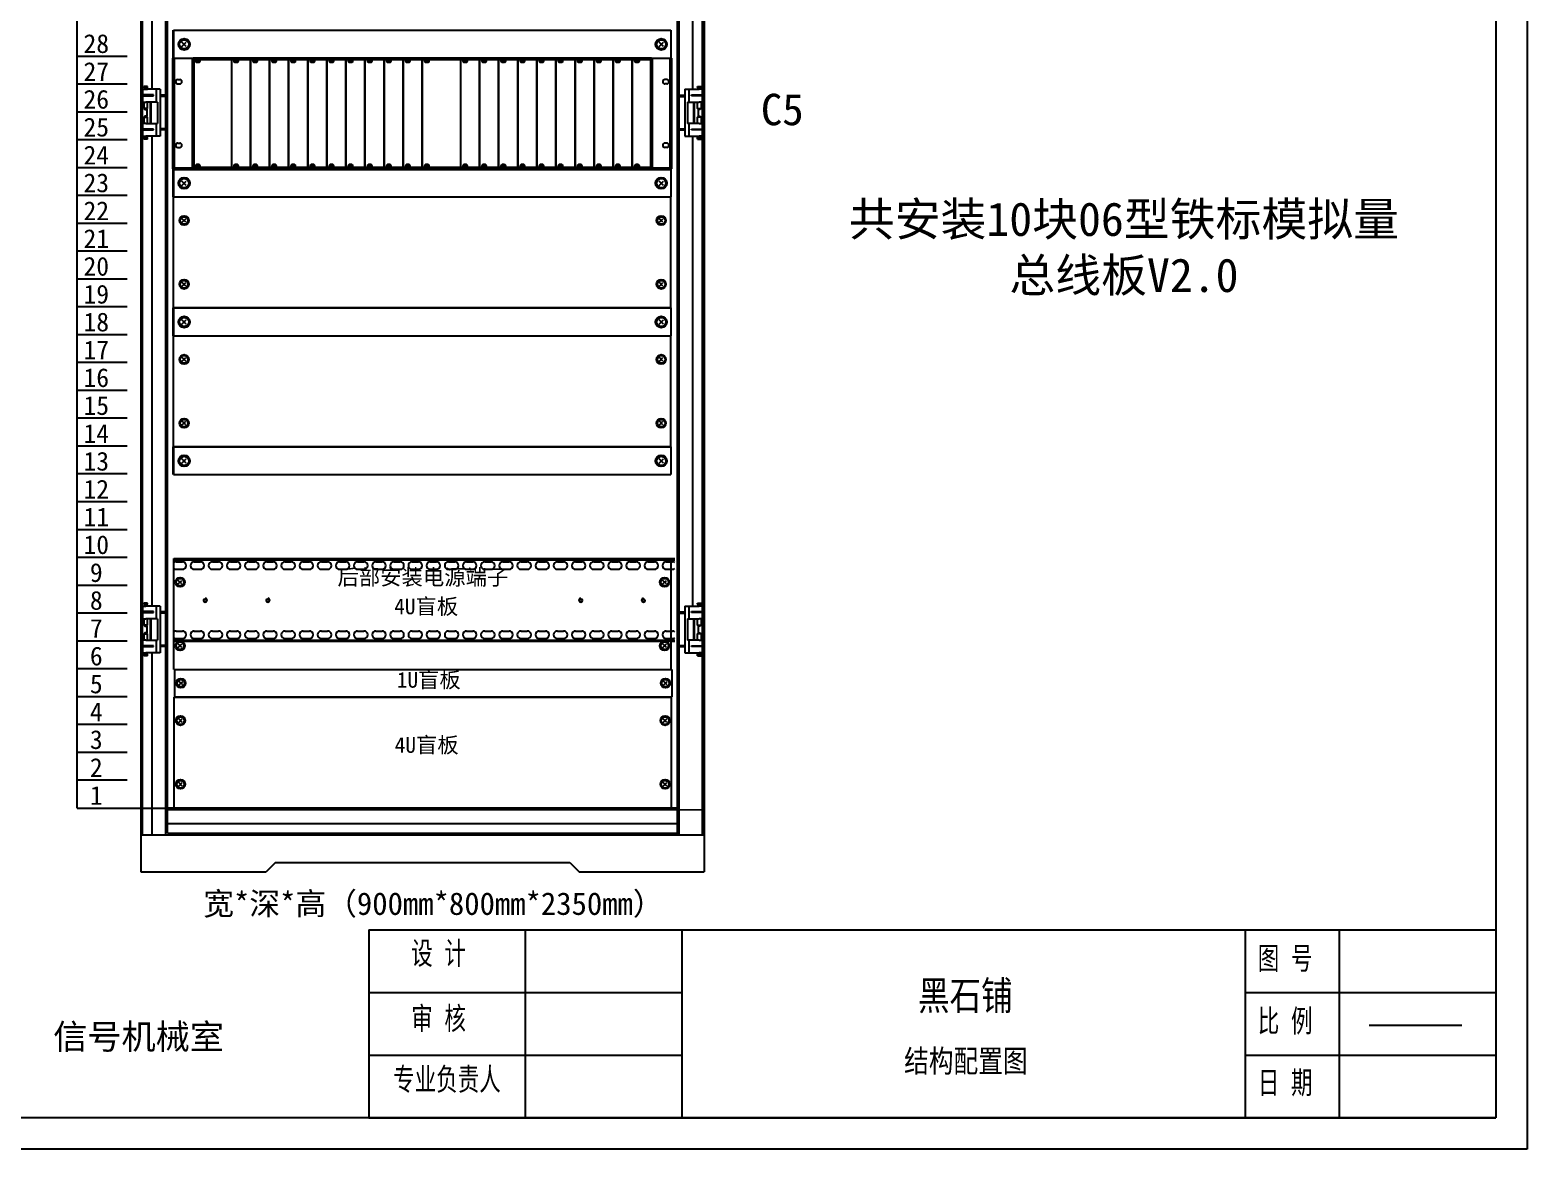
# Model space of a CAD drawing. Extents: x -75138 to 15640, y -12340 to 70479.
# Drawn here: x 4848 to 7240, y -12340 to -10554 of the extents above; entities that cross this region are included whole.
import ezdxf
from ezdxf.enums import TextEntityAlignment as Align

# ---------------------------------------------------------------- set-up
doc = ezdxf.new("R2010")
doc.units = 0
doc.linetypes.add('PHANTOM2', pattern=[1.25, 0.625, -0.125, 0.125, -0.125, 0.125, -0.125])
doc.layers.get('0').update_dxf_attribs({"linetype": 'CONTINUOUS'})
doc.layers.get('Defpoints').update_dxf_attribs({"linetype": 'CONTINUOUS'})
doc.layers.add('6文字层', color=3, linetype='CONTINUOUS', lineweight=35)
doc.layers.add('轮廓', color=7, linetype='CONTINUOUS', lineweight=50)
for name, color, linetype in [('假设轮廓', 4, 'PHANTOM2'), ('图层1', 3, 'CONTINUOUS'), ('图框_外框线', 7, 'CONTINUOUS'), ('尺寸线', 3, 'CONTINUOUS'), ('轮廓线', 7, 'CONTINUOUS')]:
    doc.layers.add(name, color=color, linetype=linetype)
doc.layers.add('参考线层', color=4, linetype='CONTINUOUS', plot=False)
doc.styles.add('Ht', font='SIMHEI.TTF')
doc.styles.get("Standard").update_dxf_attribs({"font": 'SIMFANG.TTF'})
doc.styles.add('仿宋', font='SIMFANG.TTF')
doc.styles.add('仿宋3.5', font='SIMFANG.TTF', dxfattribs={"width": 0.7, "height": 3.5})
doc.styles.add('黑', font='SIMHEI.TTF')

# ---------------------------------------------------------------- blocks, each defined once
blk = doc.blocks.new('机架')
at = {"color": 7, "linetype": 'Continuous', "ltscale": 25.4}
for p, q in [((10682.3, 8398.9), (10682.3, 8396.2)), ((10688.5, 8396.2), (10682.3, 8396.2)), ((10688.5, 8396.2), (10688.5, 8398.9))]:
    blk.add_line(p, q, dxfattribs=at)
blk.add_line((11559.5, 7575.7), (11559.5, 8400.7))
at = {"layer": '尺寸线'}
blk.add_line((10720.1, 6428), (10720.1, 6428), dxfattribs=at)
at = {"layer": '轮廓线'}
for p, q in [((10677.6, 8676.2), (10677.6, 6326.2)), ((10677.6, 8676.2), (11577.6, 8676.2)), ((10680.1, 6385.6), (10680.1, 8676.2)), ((11575, 6385.6), (11575, 8676.2)), ((11577.6, 8676.2), (11577.6, 6326.2)), ((10680.1, 8648.7), (11577.6, 8648.7)), ((10695.6, 8475.7), (10695.6, 8648.7)), ((10717.6, 6385.6), (10717.6, 8648.7)), ((10720, 8646.2), (11535.1, 8646.2)), ((10720.1, 6388.1), (10720.1, 8646.2)), ((11535.1, 6385.6), (11535.1, 8648.7)), ((11537.5, 6385.6), (11537.5, 8648.7)), ((11559.5, 8475.7), (11559.5, 8648.7)), ((10680.1, 8475.7), (10685.4, 8475.7)), ((10680.1, 8475.7), (10680.1, 8455.2)), ((10681.4, 8465.4), (10681.4, 8466.8)), ((10685.4, 8466.8), (10681.4, 8466.8)), ((10688.5, 8480.2), (10682.3, 8480.2)), ((10682.3, 8480.2), (10682.3, 8478.4)), ((10688.5, 8478.4), (10682.3, 8478.4)), ((10682.3, 8476.2), (10688.5, 8476.2)), ((10682.3, 8476.2), (10682.3, 8475.7)), ((10683.5, 8478.4), (10683.5, 8476.2)), ((10702, 8475.7), (10685.4, 8475.7)), ((10697.7, 8466.8), (10685.4, 8466.8)), ((10687.4, 8478.4), (10687.4, 8476.2)), ((10687.4, 8476.2), (10687.4, 8478.4)), ((10688.5, 8478.4), (10688.5, 8480.2)), ((10688.5, 8475.7), (10688.5, 8476.2)), ((10697.7, 8465.4), (10697.7, 8466.8)), ((10708.4, 8475.7), (10702, 8475.7)), ((10702, 8475.7), (10702, 8455.2)), ((10708.4, 8475.7), (10708.4, 8466.3)), ((10708.4, 8466.3), (10708.4, 8464.5)), ((10717.6, 8466.3), (10708.4, 8466.3)), ((11537.5, 8466.3), (11546.7, 8466.3)), ((11546.7, 8475.7), (11546.7, 8466.3)), ((11546.7, 8475.7), (11553.1, 8475.7)), ((11546.7, 8466.3), (11546.7, 8464.5)), ((11553.1, 8475.7), (11553.1, 8455.2)), ((11553.1, 8475.7), (11569.7, 8475.7)), ((11557.4, 8466.8), (11569.7, 8466.8)), ((11557.4, 8465.4), (11557.4, 8466.8)), ((11566.6, 8478.4), (11566.6, 8480.2)), ((11566.6, 8480.2), (11572.8, 8480.2)), ((11566.6, 8478.4), (11572.8, 8478.4)), ((11566.6, 8475.7), (11566.6, 8476.2)), ((11572.8, 8476.2), (11566.6, 8476.2)), ((11567.7, 8476.2), (11567.7, 8478.4)), ((11567.7, 8478.4), (11567.7, 8476.2)), ((11575, 8475.7), (11569.7, 8475.7)), ((11569.7, 8466.8), (11573.7, 8466.8)), ((11571.6, 8478.4), (11571.6, 8476.2)), ((11572.8, 8480.2), (11572.8, 8478.4)), ((11572.8, 8476.2), (11572.8, 8475.7)), ((11573.7, 8465.4), (11573.7, 8466.8)), ((11575, 8475.7), (11575, 8455.2)), ((10680.1, 8455.2), (10685.4, 8455.2)), ((10681.4, 8465.4), (10685.4, 8465.4)), ((10682.3, 8455.2), (10682.3, 8445.3)), ((10688.5, 8445.3), (10682.3, 8445.3)), ((10682.3, 8445.3), (10684.1, 8443.6)), ((10684.1, 8443.6), (10686.8, 8443.6)), ((10685.4, 8465.4), (10697.7, 8465.4)), ((10702, 8455.2), (10685.4, 8455.2)), ((10686.8, 8443.6), (10688.5, 8445.3)), ((10687.4, 8444.2), (10687.4, 8432.2)), ((10688.5, 8445.3), (10688.5, 8455.2)), ((10693.2, 8421.2), (10693.2, 8455.2)), ((10694.1, 8443.6), (10694.1, 8455.2)), ((10694.1, 8443.6), (10694.3, 8443.6)), ((10694.3, 8432.8), (10694.3, 8443.6)), ((10704, 8455.2), (10702, 8455.2)), ((10704, 8455.2), (10704, 8421.2)), ((10708.4, 8464.5), (10708.4, 8412.8)), ((10717.6, 8464.5), (10708.4, 8464.5)), ((11537.5, 8464.5), (11546.7, 8464.5)), ((11546.7, 8464.5), (11546.7, 8412.8)), ((11551.1, 8455.2), (11551.1, 8421.2)), ((11551.1, 8455.2), (11553.1, 8455.2)), ((11553.1, 8455.2), (11569.7, 8455.2)), ((11569.7, 8465.4), (11557.4, 8465.4)), ((11561, 8443.6), (11560.8, 8443.6)), ((11560.8, 8432.8), (11560.8, 8443.6)), ((11561, 8443.6), (11561, 8455.2)), ((11561.9, 8421.2), (11561.9, 8455.2)), ((11566.6, 8445.3), (11566.6, 8455.2)), ((11568.4, 8443.6), (11566.6, 8445.3)), ((11566.6, 8445.3), (11572.8, 8445.3)), ((11567.7, 8444.2), (11567.7, 8432.2)), ((11571, 8443.6), (11568.4, 8443.6)), ((11573.7, 8465.4), (11569.7, 8465.4)), ((11575, 8455.2), (11569.7, 8455.2)), ((11572.8, 8445.3), (11571, 8443.6)), ((11572.8, 8455.2), (11572.8, 8445.3)), ((10685.4, 8421.2), (10680.1, 8421.2)), ((10680.1, 8421.2), (10680.1, 8400.7)), ((10684.1, 8432.8), (10682.3, 8431.1)), ((10682.3, 8431.1), (10688.5, 8431.1)), ((10682.3, 8431.1), (10682.3, 8421.2)), ((10686.8, 8432.8), (10684.1, 8432.8)), ((10685.4, 8421.2), (10702, 8421.2)), ((10688.5, 8431.1), (10686.8, 8432.8)), ((10688.5, 8421.2), (10688.5, 8431.1)), ((10694.1, 8421.2), (10694.1, 8432.8)), ((10694.3, 8432.8), (10694.1, 8432.8)), ((10702, 8421.2), (10702, 8400.7)), ((10702, 8421.2), (10704, 8421.2)), ((11553.1, 8421.2), (11551.1, 8421.2)), ((11569.7, 8421.2), (11553.1, 8421.2)), ((11553.1, 8421.2), (11553.1, 8400.7)), ((11560.8, 8432.8), (11561, 8432.8)), ((11561, 8421.2), (11561, 8432.8)), ((11566.6, 8431.1), (11568.4, 8432.8)), ((11566.6, 8421.2), (11566.6, 8431.1)), ((11572.8, 8431.1), (11566.6, 8431.1)), ((11568.4, 8432.8), (11571, 8432.8)), ((11569.7, 8421.2), (11575, 8421.2)), ((11571, 8432.8), (11572.8, 8431.1)), ((11572.8, 8431.1), (11572.8, 8421.2)), ((11575, 8421.2), (11575, 8400.7)), ((10680.1, 8400.7), (10685.4, 8400.7)), ((10681.4, 8411), (10681.4, 8412.3)), ((10685.4, 8412.3), (10681.4, 8412.3)), ((10681.4, 8411), (10685.4, 8411)), ((10682.3, 8398.9), (10688.5, 8398.9)), ((10683.5, 8400.7), (10683.5, 8398.9)), ((10697.7, 8412.3), (10685.4, 8412.3)), ((10685.4, 8411), (10697.7, 8411)), ((10702, 8400.7), (10685.4, 8400.7)), ((10687.4, 8400.7), (10687.4, 8398.9)), ((10687.4, 8398.9), (10687.4, 8400.7)), ((10697.7, 8411), (10697.7, 8412.3)), ((10708.4, 8400.7), (10702, 8400.7)), ((10708.4, 8412.8), (10708.4, 8411)), ((10717.6, 8412.8), (10708.4, 8412.8)), ((10708.4, 8411), (10708.4, 8400.7)), ((10717.6, 8411), (10708.4, 8411)), ((11537.5, 8412.8), (11546.7, 8412.8)), ((11537.5, 8411), (11546.7, 8411)), ((11546.7, 8412.8), (11546.7, 8411)), ((11546.7, 8411), (11546.7, 8400.7)), ((11546.7, 8400.7), (11553.1, 8400.7)), ((11553.1, 8400.7), (11569.7, 8400.7)), ((11557.4, 8412.3), (11569.7, 8412.3)), ((11557.4, 8411), (11557.4, 8412.3)), ((11569.7, 8411), (11557.4, 8411)), ((11566.6, 8396.2), (11566.6, 8398.9)), ((11572.8, 8398.9), (11566.6, 8398.9)), ((11566.6, 8396.2), (11572.8, 8396.2)), ((11567.7, 8398.9), (11567.7, 8400.7)), ((11567.7, 8400.7), (11567.7, 8398.9)), ((11569.7, 8412.3), (11573.7, 8412.3)), ((11573.7, 8411), (11569.7, 8411)), ((11575, 8400.7), (11569.7, 8400.7)), ((11571.6, 8400.7), (11571.6, 8398.9)), ((11572.8, 8398.9), (11572.8, 8396.2)), ((11573.7, 8411), (11573.7, 8412.3)), ((10680.1, 7575.7), (10680.1, 7555.1)), ((10680.1, 7575.7), (10685.4, 7575.7)), ((10685.4, 7566.7), (10681.4, 7566.7)), ((10681.4, 7565.4), (10681.4, 7566.7)), ((10681.4, 7565.4), (10685.4, 7565.4)), ((10682.3, 7580.1), (10682.3, 7578.3)), ((10688.5, 7580.1), (10682.3, 7580.1)), ((10688.5, 7578.3), (10682.3, 7578.3)), ((10682.3, 7576.1), (10682.3, 7575.7)), ((10682.3, 7576.1), (10688.5, 7576.1)), ((10683.5, 7578.3), (10683.5, 7576.1)), ((10702, 7575.7), (10685.4, 7575.7)), ((10697.7, 7566.7), (10685.4, 7566.7)), ((10685.4, 7565.4), (10697.7, 7565.4)), ((10687.4, 7576.1), (10687.4, 7578.3)), ((10687.4, 7578.3), (10687.4, 7576.1)), ((10688.5, 7578.3), (10688.5, 7580.1)), ((10688.5, 7575.7), (10688.5, 7576.1)), ((10697.7, 7565.4), (10697.7, 7566.7)), ((10702, 7575.7), (10702, 7555.1)), ((10708.4, 7575.7), (10702, 7575.7)), ((10708.4, 7575.7), (10708.4, 7566.3)), ((10717.6, 7566.3), (10708.4, 7566.3)), ((10708.4, 7566.3), (10708.4, 7564.5)), ((10717.6, 7564.5), (10708.4, 7564.5)), ((10708.4, 7564.5), (10708.4, 7512.7)), ((11537.5, 7566.3), (11546.7, 7566.3)), ((11537.5, 7564.5), (11546.7, 7564.5)), ((11546.7, 7575.7), (11553.1, 7575.7)), ((11546.7, 7575.7), (11546.7, 7566.3)), ((11546.7, 7566.3), (11546.7, 7564.5)), ((11546.7, 7564.5), (11546.7, 7512.8)), ((11553.1, 7575.7), (11569.7, 7575.7)), ((11553.1, 7575.7), (11553.1, 7555.2)), ((11557.4, 7565.4), (11557.4, 7566.8)), ((11557.4, 7566.8), (11569.7, 7566.8)), ((11569.7, 7565.4), (11557.4, 7565.4)), ((11566.6, 7580.2), (11572.8, 7580.2)), ((11566.6, 7578.4), (11566.6, 7580.2)), ((11566.6, 7578.4), (11572.8, 7578.4)), ((11572.8, 7576.2), (11566.6, 7576.2)), ((11566.6, 7575.7), (11566.6, 7576.2)), ((11567.7, 7578.4), (11567.7, 7576.2)), ((11567.7, 7576.2), (11567.7, 7578.4)), ((11575, 7575.7), (11569.7, 7575.7)), ((11569.7, 7566.8), (11573.7, 7566.8)), ((11573.7, 7565.4), (11569.7, 7565.4)), ((11571.6, 7578.4), (11571.6, 7576.2)), ((11572.8, 7580.2), (11572.8, 7578.4)), ((11572.8, 7576.2), (11572.8, 7575.7)), ((11573.7, 7565.4), (11573.7, 7566.8)), ((11575, 7575.7), (11575, 7555.2)), ((10680.1, 7555.1), (10685.4, 7555.1)), ((10682.3, 7555.1), (10682.3, 7545.3)), ((10682.3, 7545.3), (10684.1, 7543.5)), ((10688.5, 7545.3), (10682.3, 7545.3)), ((10684.1, 7543.5), (10686.8, 7543.5)), ((10702, 7555.1), (10685.4, 7555.1)), ((10686.8, 7543.5), (10688.5, 7545.3)), ((10687.4, 7544.2), (10687.4, 7532.1)), ((10688.5, 7545.3), (10688.5, 7555.1)), ((10693.2, 7521.2), (10693.2, 7555.1)), ((10694.1, 7543.5), (10694.1, 7555.1)), ((10694.1, 7543.5), (10694.3, 7543.5)), ((10694.3, 7532.8), (10694.3, 7543.5)), ((10704, 7555.1), (10702, 7555.1)), ((10704, 7555.1), (10704, 7521.2)), ((11551.1, 7555.2), (11553.1, 7555.2)), ((11551.1, 7555.2), (11551.1, 7521.2)), ((11553.1, 7555.2), (11569.7, 7555.2)), ((11560.8, 7532.8), (11560.8, 7543.6)), ((11561, 7543.6), (11560.8, 7543.6)), ((11561, 7543.6), (11561, 7555.2)), ((11561.9, 7521.2), (11561.9, 7555.2)), ((11566.6, 7545.3), (11566.6, 7555.2)), ((11566.6, 7545.3), (11572.8, 7545.3)), ((11568.4, 7543.6), (11566.6, 7545.3)), ((11567.7, 7544.2), (11567.7, 7532.2)), ((11571, 7543.6), (11568.4, 7543.6)), ((11575, 7555.2), (11569.7, 7555.2)), ((11572.8, 7545.3), (11571, 7543.6)), ((11572.8, 7555.2), (11572.8, 7545.3)), ((10680.1, 7521.2), (10680.1, 7500.7)), ((10685.4, 7521.2), (10680.1, 7521.2)), ((10685.4, 7512.3), (10681.4, 7512.3)), ((10681.4, 7510.9), (10681.4, 7512.3)), ((10681.4, 7510.9), (10685.4, 7510.9)), ((10684.1, 7532.8), (10682.3, 7531)), ((10682.3, 7531), (10682.3, 7521.2)), ((10682.3, 7531), (10688.5, 7531)), ((10686.8, 7532.8), (10684.1, 7532.8)), ((10685.4, 7521.2), (10702, 7521.2)), ((10697.7, 7512.3), (10685.4, 7512.3)), ((10685.4, 7510.9), (10697.7, 7510.9)), ((10688.5, 7531), (10686.8, 7532.8)), ((10688.5, 7521.2), (10688.5, 7531)), ((10694.3, 7532.8), (10694.1, 7532.8)), ((10694.1, 7521.2), (10694.1, 7532.8)), ((10697.7, 7510.9), (10697.7, 7512.3)), ((10702, 7521.2), (10704, 7521.2)), ((10702, 7521.2), (10702, 7500.7)), ((10717.6, 7512.7), (10708.4, 7512.7)), ((10708.4, 7512.7), (10708.4, 7510.9)), ((10717.6, 7510.9), (10708.4, 7510.9)), ((10708.4, 7510.9), (10708.4, 7500.7)), ((11537.5, 7512.8), (11546.7, 7512.8)), ((11537.5, 7511), (11546.7, 7511)), ((11546.7, 7512.8), (11546.7, 7511)), ((11546.7, 7511), (11546.7, 7500.7)), ((11553.1, 7521.2), (11551.1, 7521.2)), ((11553.1, 7521.2), (11553.1, 7500.7)), ((11569.7, 7521.2), (11553.1, 7521.2)), ((11557.4, 7511), (11557.4, 7512.3)), ((11557.4, 7512.3), (11569.7, 7512.3)), ((11569.7, 7511), (11557.4, 7511)), ((11560.8, 7532.8), (11561, 7532.8)), ((11561, 7521.2), (11561, 7532.8)), ((11566.6, 7531.1), (11568.4, 7532.8)), ((11572.8, 7531.1), (11566.6, 7531.1)), ((11566.6, 7521.2), (11566.6, 7531.1)), ((11568.4, 7532.8), (11571, 7532.8)), ((11569.7, 7521.2), (11575, 7521.2)), ((11569.7, 7512.3), (11573.7, 7512.3)), ((11573.7, 7511), (11569.7, 7511)), ((11571, 7532.8), (11572.8, 7531.1)), ((11572.8, 7531.1), (11572.8, 7521.2)), ((11573.7, 7511), (11573.7, 7512.3)), ((11575, 7521.2), (11575, 7500.7)), ((10680.1, 7500.7), (10685.4, 7500.7)), ((10682.3, 7498.9), (10682.3, 7496.2)), ((10682.3, 7498.9), (10688.5, 7498.9)), ((10688.5, 7496.2), (10682.3, 7496.2)), ((10683.5, 7500.7), (10683.5, 7498.9)), ((10702, 7500.7), (10685.4, 7500.7)), ((10687.4, 7498.9), (10687.4, 7500.7)), ((10687.4, 7500.7), (10687.4, 7498.9)), ((10688.5, 7496.2), (10688.5, 7498.9)), ((10708.4, 7500.7), (10702, 7500.7)), ((11546.7, 7500.7), (11553.1, 7500.7)), ((11553.1, 7500.7), (11569.7, 7500.7)), ((11559.5, 6750.7), (11559.5, 7500.7)), ((11572.8, 7498.9), (11566.6, 7498.9)), ((11566.6, 7496.2), (11566.6, 7498.9)), ((11566.6, 7496.2), (11572.8, 7496.2)), ((11567.7, 7500.7), (11567.7, 7498.9)), ((11567.7, 7498.9), (11567.7, 7500.7)), ((11575, 7500.7), (11569.7, 7500.7)), ((11571.6, 7500.7), (11571.6, 7498.9)), ((11572.8, 7498.9), (11572.8, 7496.2)), ((10680.1, 6750.7), (10685.4, 6750.7)), ((10680.1, 6750.7), (10680.1, 6730.2)), ((10688.5, 6755.2), (10682.3, 6755.2)), ((10682.3, 6755.2), (10682.3, 6753.4)), ((10688.5, 6753.4), (10682.3, 6753.4)), ((10682.3, 6751.2), (10688.5, 6751.2)), ((10682.3, 6751.2), (10682.3, 6750.7)), ((10683.5, 6753.4), (10683.5, 6751.2)), ((10702, 6750.7), (10685.4, 6750.7)), ((10687.4, 6753.4), (10687.4, 6751.2)), ((10687.4, 6751.2), (10687.4, 6753.4)), ((10688.5, 6753.4), (10688.5, 6755.2)), ((10688.5, 6750.7), (10688.5, 6751.2)), ((10708.4, 6750.7), (10702, 6750.7)), ((10702, 6750.7), (10702, 6730.2)), ((10708.4, 6750.7), (10708.4, 6741.3)), ((11546.7, 6750.7), (11546.7, 6741.3)), ((11546.7, 6750.7), (11553.1, 6750.7)), ((11553.1, 6750.7), (11553.1, 6730.2)), ((11553.1, 6750.7), (11569.7, 6750.7)), ((11566.6, 6753.4), (11566.6, 6755.2)), ((11566.6, 6755.2), (11572.8, 6755.2)), ((11566.6, 6753.4), (11572.8, 6753.4)), ((11566.6, 6750.7), (11566.6, 6751.2)), ((11572.8, 6751.2), (11566.6, 6751.2)), ((11567.7, 6751.2), (11567.7, 6753.4)), ((11567.7, 6753.4), (11567.7, 6751.2)), ((11575, 6750.7), (11569.7, 6750.7)), ((11571.6, 6753.4), (11571.6, 6751.2)), ((11572.8, 6755.2), (11572.8, 6753.4)), ((11572.8, 6751.2), (11572.8, 6750.7)), ((11575, 6750.7), (11575, 6730.2)), ((10680.1, 6730.2), (10685.4, 6730.2)), ((10681.4, 6740.4), (10681.4, 6741.8)), ((10685.4, 6741.8), (10681.4, 6741.8)), ((10681.4, 6740.4), (10685.4, 6740.4)), ((10682.3, 6730.2), (10682.3, 6720.3)), ((10688.5, 6720.3), (10682.3, 6720.3)), ((10682.3, 6720.3), (10684.1, 6718.6)), ((10697.7, 6741.8), (10685.4, 6741.8)), ((10685.4, 6740.4), (10697.7, 6740.4)), ((10702, 6730.2), (10685.4, 6730.2)), ((10686.8, 6718.6), (10688.5, 6720.3)), ((10688.5, 6720.3), (10688.5, 6730.2)), ((10693.2, 6696.2), (10693.2, 6730.2)), ((10694.1, 6718.6), (10694.1, 6730.2)), ((10697.7, 6740.4), (10697.7, 6741.8)), ((10704, 6730.2), (10702, 6730.2)), ((10704, 6730.2), (10704, 6696.2)), ((10708.4, 6741.3), (10708.4, 6739.5)), ((10717.6, 6741.3), (10708.4, 6741.3)), ((10708.4, 6739.5), (10708.4, 6687.8)), ((10717.6, 6739.5), (10708.4, 6739.5)), ((11537.5, 6741.3), (11546.7, 6741.3)), ((11537.5, 6739.5), (11546.7, 6739.5)), ((11546.7, 6741.3), (11546.7, 6739.5)), ((11546.7, 6739.5), (11546.7, 6687.8)), ((11551.1, 6730.2), (11551.1, 6696.2)), ((11551.1, 6730.2), (11553.1, 6730.2)), ((11553.1, 6730.2), (11569.7, 6730.2)), ((11557.4, 6741.8), (11569.7, 6741.8)), ((11557.4, 6740.4), (11557.4, 6741.8)), ((11569.7, 6740.4), (11557.4, 6740.4)), ((11561, 6718.6), (11561, 6730.2)), ((11561.9, 6696.2), (11561.9, 6730.2)), ((11566.6, 6720.3), (11566.6, 6730.2)), ((11568.4, 6718.6), (11566.6, 6720.3)), ((11566.6, 6720.3), (11572.8, 6720.3)), ((11569.7, 6741.8), (11573.7, 6741.8)), ((11573.7, 6740.4), (11569.7, 6740.4)), ((11575, 6730.2), (11569.7, 6730.2)), ((11572.8, 6720.3), (11571, 6718.6)), ((11572.8, 6730.2), (11572.8, 6720.3)), ((11573.7, 6740.4), (11573.7, 6741.8)), ((10685.4, 6696.2), (10680.1, 6696.2)), ((10680.1, 6696.2), (10680.1, 6675.7)), ((10684.1, 6707.8), (10682.3, 6706.1)), ((10682.3, 6706.1), (10688.5, 6706.1)), ((10682.3, 6706.1), (10682.3, 6696.2)), ((10684.1, 6718.6), (10686.8, 6718.6)), ((10686.8, 6707.8), (10684.1, 6707.8)), ((10685.4, 6696.2), (10702, 6696.2)), ((10688.5, 6706.1), (10686.8, 6707.8)), ((10687.4, 6719.2), (10687.4, 6707.2)), ((10688.5, 6696.2), (10688.5, 6706.1)), ((10694.1, 6718.6), (10694.3, 6718.6)), ((10694.1, 6696.2), (10694.1, 6707.8)), ((10694.3, 6707.8), (10694.1, 6707.8)), ((10694.3, 6707.8), (10694.3, 6718.6)), ((10702, 6696.2), (10702, 6675.7)), ((10702, 6696.2), (10704, 6696.2)), ((11553.1, 6696.2), (11551.1, 6696.2)), ((11569.7, 6696.2), (11553.1, 6696.2)), ((11553.1, 6696.2), (11553.1, 6675.7)), ((11561, 6718.6), (11560.8, 6718.6)), ((11560.8, 6707.8), (11560.8, 6718.6)), ((11560.8, 6707.8), (11561, 6707.8)), ((11561, 6696.2), (11561, 6707.8)), ((11566.6, 6706.1), (11568.4, 6707.8)), ((11566.6, 6696.2), (11566.6, 6706.1)), ((11572.8, 6706.1), (11566.6, 6706.1)), ((11567.7, 6719.2), (11567.7, 6707.2)), ((11571, 6718.6), (11568.4, 6718.6)), ((11568.4, 6707.8), (11571, 6707.8)), ((11569.7, 6696.2), (11575, 6696.2)), ((11571, 6707.8), (11572.8, 6706.1)), ((11572.8, 6706.1), (11572.8, 6696.2)), ((11575, 6696.2), (11575, 6675.7)), ((10680.1, 6675.7), (10685.4, 6675.7)), ((10681.4, 6686), (10681.4, 6687.3)), ((10685.4, 6687.3), (10681.4, 6687.3)), ((10681.4, 6686), (10685.4, 6686)), ((10682.3, 6673.9), (10688.5, 6673.9)), ((10682.3, 6673.9), (10682.3, 6671.2)), ((10683.5, 6675.7), (10683.5, 6673.9)), ((10697.7, 6687.3), (10685.4, 6687.3)), ((10685.4, 6686), (10697.7, 6686)), ((10702, 6675.7), (10685.4, 6675.7)), ((10687.4, 6675.7), (10687.4, 6673.9)), ((10687.4, 6673.9), (10687.4, 6675.7)), ((10688.5, 6671.2), (10688.5, 6673.9)), ((10695.6, 6385.6), (10695.6, 6675.7)), ((10697.7, 6686), (10697.7, 6687.3)), ((10708.4, 6675.7), (10702, 6675.7)), ((10708.4, 6687.8), (10708.4, 6686)), ((10717.6, 6687.8), (10708.4, 6687.8)), ((10708.4, 6686), (10708.4, 6675.7)), ((10717.6, 6686), (10708.4, 6686)), ((11537.5, 6687.8), (11546.7, 6687.8)), ((11537.5, 6686), (11546.7, 6686)), ((11546.7, 6687.8), (11546.7, 6686)), ((11546.7, 6686), (11546.7, 6675.7)), ((11546.7, 6675.7), (11553.1, 6675.7)), ((11553.1, 6675.7), (11569.7, 6675.7)), ((11557.4, 6687.3), (11569.7, 6687.3)), ((11557.4, 6686), (11557.4, 6687.3)), ((11569.7, 6686), (11557.4, 6686)), ((11566.6, 6671.2), (11566.6, 6673.9)), ((11572.8, 6673.9), (11566.6, 6673.9)), ((11567.7, 6673.9), (11567.7, 6675.7)), ((11567.7, 6675.7), (11567.7, 6673.9)), ((11569.7, 6687.3), (11573.7, 6687.3)), ((11573.7, 6686), (11569.7, 6686)), ((11575, 6675.7), (11569.7, 6675.7)), ((11571.6, 6675.7), (11571.6, 6673.9)), ((11572.8, 6673.9), (11572.8, 6671.2)), ((11573.7, 6686), (11573.7, 6687.3)), ((10688.5, 6671.2), (10682.3, 6671.2)), ((11566.6, 6671.2), (11572.8, 6671.2)), ((11535.1, 6428.1), (10720.1, 6428.1)), ((10720.1, 6425.6), (11575, 6425.5)), ((10677.6, 6385.6), (11577.6, 6385.6)), ((10720.1, 6403.6), (11535.1, 6403.6)), ((10720.1, 6388.1), (11535.1, 6388.1)), ((10892.7, 6341.2), (10877.7, 6326.2)), ((10892.7, 6341.2), (11362.7, 6341.2)), ((11362.7, 6341.2), (11377.7, 6326.2)), ((10677.6, 6326.2), (10877.7, 6326.2)), ((11377.7, 6326.2), (11577.6, 6326.2))]:
    blk.add_line(p, q, dxfattribs=at)
blk = doc.blocks.new('铁标1U盲板')
at = {"layer": '6文字层', "color": 7}
blk.add_line((11498.1, 8710.8), (11498.1, 8755.2), dxfattribs=at)
at = {"layer": '尺寸线', "color": 0, "lineweight": 25}
blk.add_line((12292.1, 8755.2), (12292.1, 8710.8), dxfattribs=at)
at = {"layer": '轮廓线'}
for p, q in [((11498.1, 8755.2), (12292.1, 8755.2)), ((11498.1, 8755.2), (11498.1, 8710.8)), ((12292.1, 8755.2), (12292.1, 8710.8)), ((11518.3, 8729.3), (11511.4, 8736.2)), ((11511.4, 8729.3), (11518.3, 8736.2)), ((12280.5, 8729.3), (12273.6, 8736.2)), ((12273.6, 8729.3), (12280.5, 8736.2)), ((11498.1, 8710.8), (12292.1, 8710.8))]:
    blk.add_line(p, q, dxfattribs=at)
for centre, radius in [((11514.9, 8732.7), 9.14), ((11514.9, 8732.7), 7.31), ((12277, 8732.7), 9.14), ((12277, 8732.7), 7.31)]:
    blk.add_circle(centre, radius, dxfattribs=at)
blk = doc.blocks.new('4U(铁标)')
for p, q in [((11970.2, 7205.8), (11975.9, 7211.4)), ((11975.9, 7205.8), (11970.2, 7211.4)), ((12732.3, 7205.8), (12738, 7211.4)), ((12738, 7205.8), (12732.3, 7211.4)), ((11970.2, 7104), (11975.9, 7109.7)), ((11975.9, 7104), (11970.2, 7109.7)), ((12732.3, 7104), (12738, 7109.7)), ((12738, 7104), (12732.3, 7109.7))]:
    blk.add_line(p, q)
blk.add_lwpolyline([(11956.3, 7246.3), (12750.2, 7246.3), (12750.2, 7069.1), (11956.3, 7069.1)], close=True)
for centre, radius in [((11973, 7208.6), 7.53), ((11973, 7208.6), 6.03), ((12735.2, 7208.6), 7.53), ((12735.2, 7208.6), 6.03), ((11973, 7106.8), 7.53), ((11973, 7106.8), 6.03), ((12735.2, 7106.8), 7.53), ((12735.2, 7106.8), 6.03)]:
    blk.add_circle(centre, radius)
blk = doc.blocks.new('06型铁标采集机箱')
for p, q in [((7.5, -34.25), (10.5, -34.25)), ((7.5, -41.25), (10.5, -41.25)), ((788.5, -34.25), (785.5, -34.25)), ((788.5, -41.25), (785.5, -41.25)), ((7.5, -135.75), (10.5, -135.75)), ((7.5, -142.75), (10.5, -142.75)), ((788.5, -135.75), (785.5, -135.75)), ((788.5, -142.75), (785.5, -142.75))]:
    blk.add_line(p, q)
for centre, start, end in [((7.5, -37.75), 90, 270), ((10.5, -37.75), 270, 90), ((785.5, -37.75), 90, 270), ((788.5, -37.75), 270, 90), ((7.5, -139.25), 90, 270), ((10.5, -139.25), 270, 90), ((785.5, -139.25), 90, 270), ((788.5, -139.25), 270, 90)]:
    blk.add_arc(centre, 3.5, start, end)
at = {"layer": 'Defpoints'}
blk.add_line((0.84, 0), (794.84, 0), dxfattribs=at)
at = {"layer": '参考线层'}
for p, q in [((93, -1.075), (93, -175.925)), ((123.5, -1.075), (123.5, -175.925)), ((154, -1.075), (154, -175.925)), ((184.5, -1.075), (184.5, -175.925)), ((215, -1.075), (215, -175.925)), ((245.5, -1.075), (245.5, -175.925)), ((276, -1.075), (276, -175.925)), ((306.5, -1.075), (306.5, -175.925)), ((337, -1.075), (337, -177)), ((367.5, -1.075), (367.5, -175.925)), ((398, -1.075), (398, -175.925)), ((459, -1.075), (459, -175.925)), ((489.5, -1.075), (489.5, -175.925)), ((520, -1.075), (520, -175.925)), ((550.5, -1.075), (550.5, -175.925)), ((581, -1.075), (581, -175.925)), ((611.5, -1.075), (611.5, -175.925)), ((642, -1.075), (642, -175.925)), ((672.5, -1.075), (672.5, -175.925)), ((703, -1.075), (703, -175.925)), ((733.5, -1.075), (733.5, -175.925))]:
    blk.add_line(p, q, dxfattribs=at)
at = {"layer": '轮廓'}
for p, q in [((0.84, 0), (0.84, -177)), ((32, 0), (32, -177)), ((764, -1.075), (32, -1.075)), ((764, 0), (764, -177)), ((794.84, 0), (794.84, -177)), ((0.84, -177), (794.84, -177)), ((764, -175.925), (32, -175.925))]:
    blk.add_line(p, q, dxfattribs=at)
blk = doc.blocks.new('补空板')
at = {"linetype": 'ByBlock'}
for p, q in [((30.5, 0), (0, 0)), ((0, 0), (0, -174.8)), ((5.4, 0), (9.6, 0)), ((30.5, -174.8), (30.5, 0)), ((9.6, -6.2), (5.4, -6.2)), ((30.5, -174.8), (0, -174.8)), ((9.6, -168.6), (5.4, -168.6)), ((5.4, -174.8), (9.6, -174.8))]:
    blk.add_line(p, q, dxfattribs=at)
for p, q in [((8.6, -5.2), (5.7, -1.5)), ((9.3, -4.7), (6.4, -1)), ((8.6, -169.7), (5.7, -173.3)), ((9.3, -170.2), (6.4, -173.8))]:
    blk.add_line(p, q)
for centre, radius in [((7.5, -3.1), 2.5), ((7.5, -3.1), 2.35), ((7.5, -171.7), 2.5), ((7.5, -171.7), 2.35)]:
    blk.add_circle(centre, radius)
for centre, start, end in [((7.5, -3.1), 124.2422, 235.7578), ((7.5, -3.1), 304.2422, 55.7578), ((7.5, -171.7), 124.2422, 235.7578), ((7.5, -171.7), 304.2422, 55.7578)]:
    blk.add_arc(centre, 3.75, start, end, dxfattribs=at)
blk = doc.blocks.new('图框')
for p, q in [((3861.05, 1456.74), (3861.05, 1159.74)), ((3676.05, 1194.74), (3676.05, 1164.74)), ((3676.05, 1194.74), (3856.05, 1194.74)), ((3676.05, 1194.74), (3676.05, 1184.74)), ((3701.05, 1194.74), (3701.05, 1164.74)), ((3726.05, 1194.74), (3726.05, 1164.74)), ((3816.05, 1194.74), (3816.05, 1164.74)), ((3831.05, 1194.74), (3831.05, 1164.74)), ((3856.05, 1194.74), (3856.05, 1164.74)), ((3726.05, 1192.74), (3726.05, 1164.74)), ((3676.05, 1184.74), (3726.05, 1184.74)), ((3816.05, 1184.74), (3856.05, 1184.74)), ((3835.82, 1179.5), (3850.65, 1179.5)), ((3676.05, 1174.74), (3726.05, 1174.74)), ((3816.05, 1174.74), (3856.05, 1174.74)), ((3676.05, 1164.74), (3856.05, 1164.74)), ((3861.05, 1159.74), (3441.05, 1159.74))]:
    blk.add_line(p, q)
at = {"color": 1, "lineweight": -3}
for p, q in [((3856.05, 1451.74), (3856.05, 1164.74)), ((3856.05, 1164.74), (3466.05, 1164.74))]:
    blk.add_line(p, q, dxfattribs=at)
at = {"style": '仿宋3.5', "width": 0.8}
for tag, p in [('车站站名', (3771.33, 1184.32)), ('图纸名称', (3771.41, 1173.86))]:
    blk.add_attdef(tag, text='', height=4, dxfattribs=at).set_placement(p, align=Align.MIDDLE)
at = {"layer": '图层1', "color": 0, "char_height": 3.6, "attachment_point": 1, "style": '仿宋3.5'}
for s, insert, width in [('设{\\fU+FFB7ￂￋￎ_GB|b0|i0|c134|p49;  }计', (3682.82, 1192.82), 12.0636), ('图{\\fU+FFB7ￂￋￎ_GB|b0|i0|c134|p49;  }号', (3818.04, 1192.02), 12.0636), ('审{\\fU+FFB7ￂￋￎ_GB|b0|i0|c134|p49;  }核', (3682.82, 1182.42), 12.0636), ('比{\\fU+FFB7ￂￋￎ_GB|b0|i0|c134|p49;  }例', (3818.04, 1182.01), 12.0636), ('专业负责人', (3679.94, 1172.7), 21.4091), ('日{\\fU+FFB7ￂￋￎ_GB|b0|i0|c134|p49;  }期', (3818.04, 1172.17), 12.0636)]:
    blk.add_mtext(s, dxfattribs=dict(at, insert=insert, width=width))
blk = doc.blocks.new('ghkl')
at = {"color": 6}
for p, q in [((11847, 2860.7), (12647, 2860.7)), ((11847, 2858.7), (12647, 2858.7)), ((11850.5, 2855.7), (11860.5, 2855.7)), ((11879.5, 2855.7), (11889.5, 2855.7)), ((11908.5, 2855.7), (11918.5, 2855.7)), ((11937.5, 2855.7), (11947.5, 2855.7)), ((11966.5, 2855.7), (11976.5, 2855.7)), ((11995.5, 2855.7), (12005.5, 2855.7)), ((12024.5, 2855.7), (12034.5, 2855.7)), ((12053.5, 2855.7), (12063.5, 2855.7)), ((12082.5, 2855.7), (12092.5, 2855.7)), ((12111.5, 2855.7), (12121.5, 2855.7)), ((12140.5, 2855.7), (12150.5, 2855.7)), ((12169.5, 2855.7), (12179.5, 2855.7)), ((12198.5, 2855.7), (12208.5, 2855.7)), ((12227.5, 2855.7), (12237.5, 2855.7)), ((12256.5, 2855.7), (12266.5, 2855.7)), ((12285.5, 2855.7), (12295.5, 2855.7)), ((12314.5, 2855.7), (12324.5, 2855.7)), ((12343.5, 2855.7), (12353.5, 2855.7)), ((12372.5, 2855.7), (12382.5, 2855.7)), ((12401.5, 2855.7), (12411.5, 2855.7)), ((12430.5, 2855.7), (12440.5, 2855.7)), ((12459.5, 2855.7), (12469.5, 2855.7)), ((12488.5, 2855.7), (12498.5, 2855.7)), ((12517.5, 2855.7), (12527.5, 2855.7)), ((12546.5, 2855.7), (12556.5, 2855.7)), ((12575.5, 2855.7), (12585.5, 2855.7)), ((12604.5, 2855.7), (12614.5, 2855.7)), ((12633.5, 2855.7), (12643.5, 2855.7)), ((11850.5, 2843.7), (11860.5, 2843.7)), ((11879.5, 2843.7), (11889.5, 2843.7)), ((11908.5, 2843.7), (11918.5, 2843.7)), ((11937.5, 2843.7), (11947.5, 2843.7)), ((11966.5, 2843.7), (11976.5, 2843.7)), ((11995.5, 2843.7), (12005.5, 2843.7)), ((12024.5, 2843.7), (12034.5, 2843.7)), ((12053.5, 2843.7), (12063.5, 2843.7)), ((12082.5, 2843.7), (12092.5, 2843.7)), ((12111.5, 2843.7), (12121.5, 2843.7)), ((12140.5, 2843.7), (12150.5, 2843.7)), ((12169.5, 2843.7), (12179.5, 2843.7)), ((12198.5, 2843.7), (12208.5, 2843.7)), ((12227.5, 2843.7), (12237.5, 2843.7)), ((12256.5, 2843.7), (12266.5, 2843.7)), ((12285.5, 2843.7), (12295.5, 2843.7)), ((12314.5, 2843.7), (12324.5, 2843.7)), ((12343.5, 2843.7), (12353.5, 2843.7)), ((12372.5, 2843.7), (12382.5, 2843.7)), ((12401.5, 2843.7), (12411.5, 2843.7)), ((12430.5, 2843.7), (12440.5, 2843.7)), ((12459.5, 2843.7), (12469.5, 2843.7)), ((12488.5, 2843.7), (12498.5, 2843.7)), ((12517.5, 2843.7), (12527.5, 2843.7)), ((12546.5, 2843.7), (12556.5, 2843.7)), ((12575.5, 2843.7), (12585.5, 2843.7)), ((12604.5, 2843.7), (12614.5, 2843.7)), ((12633.5, 2843.7), (12643.5, 2843.7)), ((12647, 2730.2), (11847, 2730.2)), ((12647, 2728.2), (11847, 2728.2)), ((11850.5, 2745.2), (11860.5, 2745.2)), ((11850.5, 2733.2), (11860.5, 2733.2)), ((11879.5, 2745.2), (11889.5, 2745.2)), ((11879.5, 2733.2), (11889.5, 2733.2)), ((11908.5, 2745.2), (11918.5, 2745.2)), ((11908.5, 2733.2), (11918.5, 2733.2)), ((11937.5, 2745.2), (11947.5, 2745.2)), ((11937.5, 2733.2), (11947.5, 2733.2)), ((11966.5, 2745.2), (11976.5, 2745.2)), ((11966.5, 2733.2), (11976.5, 2733.2)), ((11995.5, 2745.2), (12005.5, 2745.2)), ((11995.5, 2733.2), (12005.5, 2733.2)), ((12024.5, 2745.2), (12034.5, 2745.2)), ((12024.5, 2733.2), (12034.5, 2733.2)), ((12053.5, 2745.2), (12063.5, 2745.2)), ((12053.5, 2733.2), (12063.5, 2733.2)), ((12082.5, 2745.2), (12092.5, 2745.2)), ((12082.5, 2733.2), (12092.5, 2733.2)), ((12111.5, 2745.2), (12121.5, 2745.2)), ((12111.5, 2733.2), (12121.5, 2733.2)), ((12140.5, 2745.2), (12150.5, 2745.2)), ((12140.5, 2733.2), (12150.5, 2733.2)), ((12169.5, 2745.2), (12179.5, 2745.2)), ((12169.5, 2733.2), (12179.5, 2733.2)), ((12198.5, 2745.2), (12208.5, 2745.2)), ((12198.5, 2733.2), (12208.5, 2733.2)), ((12227.5, 2745.2), (12237.5, 2745.2)), ((12227.5, 2733.2), (12237.5, 2733.2)), ((12256.5, 2745.2), (12266.5, 2745.2)), ((12256.5, 2733.2), (12266.5, 2733.2)), ((12285.5, 2745.2), (12295.5, 2745.2)), ((12285.5, 2733.2), (12295.5, 2733.2)), ((12314.5, 2745.2), (12324.5, 2745.2)), ((12314.5, 2733.2), (12324.5, 2733.2)), ((12343.5, 2745.2), (12353.5, 2745.2)), ((12343.5, 2733.2), (12353.5, 2733.2)), ((12372.5, 2745.2), (12382.5, 2745.2)), ((12372.5, 2733.2), (12382.5, 2733.2)), ((12401.5, 2745.2), (12411.5, 2745.2)), ((12401.5, 2733.2), (12411.5, 2733.2)), ((12430.5, 2745.2), (12440.5, 2745.2)), ((12430.5, 2733.2), (12440.5, 2733.2)), ((12459.5, 2745.2), (12469.5, 2745.2)), ((12459.5, 2733.2), (12469.5, 2733.2)), ((12488.5, 2745.2), (12498.5, 2745.2)), ((12488.5, 2733.2), (12498.5, 2733.2)), ((12517.5, 2745.2), (12527.5, 2745.2)), ((12517.5, 2733.2), (12527.5, 2733.2)), ((12546.5, 2745.2), (12556.5, 2745.2)), ((12546.5, 2733.2), (12556.5, 2733.2)), ((12575.5, 2745.2), (12585.5, 2745.2)), ((12575.5, 2733.2), (12585.5, 2733.2)), ((12604.5, 2745.2), (12614.5, 2745.2)), ((12604.5, 2733.2), (12614.5, 2733.2)), ((12633.5, 2745.2), (12643.5, 2745.2)), ((12633.5, 2733.2), (12643.5, 2733.2))]:
    blk.add_line(p, q, dxfattribs=at)
for centre in [(11897, 2794.5), (11997, 2794.5), (12497, 2794.5), (12597, 2794.5)]:
    blk.add_circle(centre, 2, dxfattribs=at)
for centre, radius, start, end in [((11850.5, 2849.7), 6, 90, 125.6853), ((11860.5, 2849.7), 6, 270, 90), ((11879.5, 2849.7), 6, 90, 270), ((11889.5, 2849.7), 6, 270, 90), ((11908.5, 2849.7), 6, 90, 270), ((11918.5, 2849.7), 6, 270, 90), ((11937.5, 2849.7), 6, 90, 270), ((11947.5, 2849.7), 6, 270, 90), ((11966.5, 2849.7), 6, 90, 270), ((11976.5, 2849.7), 6, 270, 90), ((11995.5, 2849.7), 6, 90, 270), ((12005.5, 2849.7), 6, 270, 90), ((12024.5, 2849.7), 6, 90, 270), ((12034.5, 2849.7), 6, 270, 90), ((12053.5, 2849.7), 6, 90, 270), ((12063.5, 2849.7), 6, 270, 90), ((12082.5, 2849.7), 6, 90, 270), ((12092.5, 2849.7), 6, 270, 90), ((12111.5, 2849.7), 6, 90, 270), ((12121.5, 2849.7), 6, 270, 90), ((12140.5, 2849.7), 6, 90, 270), ((12150.5, 2849.7), 6, 270, 90), ((12169.5, 2849.7), 6, 90, 270), ((12179.5, 2849.7), 6, 270, 90), ((12198.5, 2849.7), 6, 90, 270), ((12208.5, 2849.7), 6, 270, 90), ((12227.5, 2849.7), 6, 90, 270), ((12237.5, 2849.7), 6, 270, 90), ((12256.5, 2849.7), 6, 90, 270), ((12266.5, 2849.7), 6, 270, 90), ((12285.5, 2849.7), 6, 90, 270), ((12295.5, 2849.7), 6, 270, 90), ((12314.5, 2849.7), 6, 90, 270), ((12324.5, 2849.7), 6, 270, 90), ((12343.5, 2849.7), 6, 90, 270), ((12353.5, 2849.7), 6, 270, 90), ((12372.5, 2849.7), 6, 90, 270), ((12382.5, 2849.7), 6, 270, 90), ((12401.5, 2849.7), 6, 90, 270), ((12411.5, 2849.7), 6, 270, 90), ((12430.5, 2849.7), 6, 90, 270), ((12440.5, 2849.7), 6, 270, 90), ((12459.5, 2849.7), 6, 90, 270), ((12469.5, 2849.7), 6, 270, 90), ((12488.5, 2849.7), 6, 90, 270), ((12498.5, 2849.7), 6, 270, 90), ((12517.5, 2849.7), 6, 90, 270), ((12527.5, 2849.7), 6, 270, 90), ((12546.5, 2849.7), 6, 90, 270), ((12556.5, 2849.7), 6, 270, 90), ((12575.5, 2849.7), 6, 90, 270), ((12585.5, 2849.7), 6, 270, 90), ((12604.5, 2849.7), 6, 90, 270), ((12614.5, 2849.7), 6, 270, 90), ((12633.5, 2849.7), 6, 90, 270), ((12643.5, 2849.7), 6, 54.3147, 90), ((11850.5, 2849.7), 6, 234.3147, 270), ((12643.5, 2849.7), 6, 270, 305.6853), ((11897, 2794.5), 3, 180, 90), ((11997, 2794.5), 3, 180, 90), ((12497, 2794.5), 3, 90, 0), ((12597, 2794.5), 3, 90, 0), ((11850.5, 2739.2), 6, 90, 125.6853), ((11850.5, 2739.2), 6, 234.3147, 270), ((11860.5, 2739.2), 6, 270, 90), ((11879.5, 2739.2), 6, 90, 270), ((11889.5, 2739.2), 6, 270, 90), ((11908.5, 2739.2), 6, 90, 270), ((11918.5, 2739.2), 6, 270, 90), ((11937.5, 2739.2), 6, 90, 270), ((11947.5, 2739.2), 6, 270, 90), ((11966.5, 2739.2), 6, 90, 270), ((11976.5, 2739.2), 6, 270, 90), ((11995.5, 2739.2), 6, 90, 270), ((12005.5, 2739.2), 6, 270, 90), ((12024.5, 2739.2), 6, 90, 270), ((12034.5, 2739.2), 6, 270, 90), ((12053.5, 2739.2), 6, 90, 270), ((12063.5, 2739.2), 6, 270, 90), ((12082.5, 2739.2), 6, 90, 270), ((12092.5, 2739.2), 6, 270, 90), ((12111.5, 2739.2), 6, 90, 270), ((12121.5, 2739.2), 6, 270, 90), ((12140.5, 2739.2), 6, 90, 270), ((12150.5, 2739.2), 6, 270, 90), ((12169.5, 2739.2), 6, 90, 270), ((12179.5, 2739.2), 6, 270, 90), ((12198.5, 2739.2), 6, 90, 270), ((12208.5, 2739.2), 6, 270, 90), ((12227.5, 2739.2), 6, 90, 270), ((12237.5, 2739.2), 6, 270, 90), ((12256.5, 2739.2), 6, 90, 270), ((12266.5, 2739.2), 6, 270, 90), ((12285.5, 2739.2), 6, 90, 270), ((12295.5, 2739.2), 6, 270, 90), ((12314.5, 2739.2), 6, 90, 270), ((12324.5, 2739.2), 6, 270, 90), ((12343.5, 2739.2), 6, 90, 270), ((12353.5, 2739.2), 6, 270, 90), ((12372.5, 2739.2), 6, 90, 270), ((12382.5, 2739.2), 6, 270, 90), ((12401.5, 2739.2), 6, 90, 270), ((12411.5, 2739.2), 6, 270, 90), ((12430.5, 2739.2), 6, 90, 270), ((12440.5, 2739.2), 6, 270, 90), ((12459.5, 2739.2), 6, 90, 270), ((12469.5, 2739.2), 6, 270, 90), ((12488.5, 2739.2), 6, 90, 270), ((12498.5, 2739.2), 6, 270, 90), ((12517.5, 2739.2), 6, 90, 270), ((12527.5, 2739.2), 6, 270, 90), ((12546.5, 2739.2), 6, 90, 270), ((12556.5, 2739.2), 6, 270, 90), ((12575.5, 2739.2), 6, 90, 270), ((12585.5, 2739.2), 6, 270, 90), ((12604.5, 2739.2), 6, 90, 270), ((12614.5, 2739.2), 6, 270, 90), ((12633.5, 2739.2), 6, 90, 270), ((12643.5, 2739.2), 6, 54.3147, 90), ((12643.5, 2739.2), 6, 270, 305.6853)]:
    blk.add_arc(centre, radius, start, end, dxfattribs=at)
at = {"color": 6, "insert": (12108.3, 2843.7), "char_height": 25, "width": 307.861, "attachment_point": 1, "style": '黑'}
blk.add_mtext('{\\fFangSong_GB2312|b0|i0|c134|p49;后部安装电源端子}', dxfattribs=at)
blk = doc.blocks.new('4u')
for p, q in [((20061.4, 1716.8), (20061.4, 1715.5)), ((20061.4, 1539.8), (20061.4, 1716.8)), ((20061.4, 1716.8), (20855.4, 1716.8)), ((20855.4, 1716.8), (20855.4, 1539.8)), ((20068.5, 1676.2), (20074.2, 1681.9)), ((20074.2, 1676.2), (20068.5, 1681.9)), ((20842.5, 1676.2), (20848.2, 1681.9)), ((20848.2, 1676.2), (20842.5, 1681.9)), ((20068.5, 1574.6), (20074.2, 1580.3)), ((20074.2, 1574.6), (20068.5, 1580.3)), ((20842.5, 1574.6), (20848.2, 1580.3)), ((20848.2, 1574.6), (20842.5, 1580.3)), ((20061.4, 1539.8), (20855.4, 1539.8))]:
    blk.add_line(p, q)
for centre, radius in [((20071.4, 1679.1), 7.5), ((20071.4, 1679.1), 6), ((20845.4, 1679.1), 7.5), ((20845.4, 1679.1), 6), ((20071.4, 1577.5), 7.5), ((20071.4, 1577.5), 6), ((20845.4, 1577.5), 7.5), ((20845.4, 1577.5), 6)]:
    blk.add_circle(centre, radius)
at = {"layer": '6文字层', "insert": (20413.5, 1652.8), "char_height": 25, "width": 411.42, "attachment_point": 1, "style": '仿宋'}
blk.add_mtext('4U盲板', dxfattribs=at)
blk = doc.blocks.new('1u')
for p, q in [((20088.3, 2514.9), (20088.3, 2471.3)), ((20088.3, 2514.9), (20882.3, 2514.9)), ((20882.3, 2514.9), (20882.3, 2471.3)), ((20101.2, 2490.3), (20095.5, 2495.9)), ((20095.5, 2490.3), (20101.2, 2495.9)), ((20875.2, 2490.3), (20869.5, 2495.9)), ((20869.5, 2490.3), (20875.2, 2495.9)), ((20088.3, 2471.3), (20882.3, 2471.3))]:
    blk.add_line(p, q)
for centre, radius in [((20098.3, 2493.1), 7.5), ((20098.3, 2493.1), 6), ((20872.3, 2493.1), 7.5), ((20872.3, 2493.1), 6)]:
    blk.add_circle(centre, radius)
at = {"layer": '6文字层', "insert": (20443.2, 2510.9), "char_height": 25, "width": 152.799, "attachment_point": 1, "style": '仿宋'}
blk.add_mtext('{1U盲板}', dxfattribs=at)

msp = doc.modelspace()

# ---------------------------------------------------------------- linework, layer by layer
for p, q in [((5067.9, -10776.2), (5067.9, -10598.4)), ((5117.6, -10604.6), (5114.7, -10601)), ((5118.3, -10604.1), (5115.4, -10600.5)), ((5483.6, -10604.6), (5480.7, -10601)), ((5484.3, -10604.1), (5481.4, -10600.5)), ((5882.9, -10598.4), (5882.9, -10776.2)), ((5117.6, -10769.2), (5114.7, -10772.8)), ((5118.3, -10769.7), (5115.4, -10773.3)), ((5483.6, -10769.2), (5480.7, -10772.8)), ((5484.3, -10769.7), (5481.4, -10773.3)), ((5067.9, -10998.5), (5067.9, -10820.6)), ((5882.9, -10820.6), (5882.9, -10998.5)), ((5067.9, -11220.7), (5067.9, -11042.9)), ((5882.9, -11042.9), (5882.9, -11220.7))]:
    msp.add_line(p, q)
at = {"linetype": 'ByBlock'}
for p, q in [((5109, -10599.5), (5109, -10774.3)), ((5114.4, -10599.5), (5118.6, -10599.5)), ((5118.6, -10605.7), (5114.4, -10605.7)), ((5480.4, -10599.5), (5484.6, -10599.5)), ((5484.6, -10605.7), (5480.4, -10605.7)), ((5118.6, -10768.1), (5114.4, -10768.1)), ((5114.4, -10774.3), (5118.6, -10774.3)), ((5484.6, -10768.1), (5480.4, -10768.1)), ((5480.4, -10774.3), (5484.6, -10774.3))]:
    msp.add_line(p, q, dxfattribs=at)
for centre, radius in [((5116.5, -10602.6), 2.5), ((5116.5, -10602.6), 2.35), ((5482.5, -10602.6), 2.5), ((5482.5, -10602.6), 2.35), ((5116.5, -10771.2), 2.5), ((5116.5, -10771.2), 2.35), ((5482.5, -10771.2), 2.5), ((5482.5, -10771.2), 2.35)]:
    msp.add_circle(centre, radius)
for centre, start, end in [((5116.5, -10602.6), 124.2422, 235.7578), ((5116.5, -10602.6), 304.2422, 55.7578), ((5482.5, -10602.6), 124.2422, 235.7578), ((5482.5, -10602.6), 304.2422, 55.7578), ((5116.5, -10771.2), 124.2422, 235.7578), ((5116.5, -10771.2), 304.2422, 55.7578), ((5482.5, -10771.2), 124.2422, 235.7578), ((5482.5, -10771.2), 304.2422, 55.7578)]:
    msp.add_arc(centre, 3.75, start, end, dxfattribs=at)
at = {"layer": '尺寸线'}
for p, q in [((4923.6, -11795.9), (4923.6, -9617.9)), ((5003.6, -10595.8), (4923.6, -10595.8)), ((5003.6, -10640.2), (4923.6, -10640.2)), ((5003.6, -10684.7), (4923.6, -10684.7)), ((5003.6, -10729.1), (4923.6, -10729.1)), ((5003.6, -10773.6), (4923.6, -10773.6)), ((5003.6, -10818), (4923.6, -10818)), ((5003.6, -10862.5), (4923.6, -10862.5)), ((5003.6, -10906.9), (4923.6, -10906.9)), ((5003.6, -10951.4), (4923.6, -10951.4)), ((5003.6, -10995.8), (4923.6, -10995.8)), ((5003.6, -11040.3), (4923.6, -11040.3)), ((5003.6, -11084.7), (4923.6, -11084.7)), ((5003.6, -11129.2), (4923.6, -11129.2)), ((5003.6, -11173.6), (4923.6, -11173.6)), ((5003.6, -11218.1), (4923.6, -11218.1)), ((5003.6, -11262.5), (4923.6, -11262.5)), ((5003.6, -11307), (4923.6, -11307)), ((5003.6, -11351.4), (4923.6, -11351.4)), ((5003.6, -11395.9), (4923.6, -11395.9)), ((5003.6, -11440.3), (4923.6, -11440.3)), ((5003.6, -11484.8), (4923.6, -11484.8)), ((5003.6, -11529.2), (4923.6, -11529.2)), ((5003.6, -11573.7), (4923.6, -11573.7)), ((5003.6, -11618.1), (4923.6, -11618.1)), ((5003.6, -11662.6), (4923.6, -11662.6)), ((5003.6, -11707), (4923.6, -11707)), ((5003.6, -11751.5), (4923.6, -11751.5)), ((4923.6, -11795.9), (5067.9, -11795.9))]:
    msp.add_line(p, q, dxfattribs=at)
at = {"layer": '轮廓线'}
for p, q in [((5043.4, -10648.3), (5043.4, -9823.3)), ((5043.4, -11473.3), (5043.4, -10723.3))]:
    msp.add_line(p, q, dxfattribs=at)

# ---------------------------------------------------------------- block references
ref = msp.add_blockref('图框', (-31372.7, -23938.3), dxfattribs=dict(xscale=10.00048635606572, yscale=10.00048635606618, zscale=10.00048635606581))
ref.add_attrib('车站站名', '黑石铺', dxfattribs={"height": 46.16, "style": '仿宋3.5', "width": 0.8}).set_placement((6342.5, -12094.5), align=Align.MIDDLE)
ref.add_attrib('图纸名称', '结构配置图', dxfattribs={"height": 36.14, "style": '仿宋3.5', "width": 0.8}).set_placement((6343.3, -12199.1), align=Align.MIDDLE)
at = {"xscale": 1.000038844770643, "yscale": 1.000038844780647, "zscale": 1.00003884477592}
for name, p in [('4u', (-14984.1, -13114.3)), ('ghkl', (-6769.2, -14258.5)), ('1u', (-15009.7, -14089.7)), ('4u', (-14983.4, -13335.5))]:
    msp.add_blockref(name, p, dxfattribs=at)
at = {"layer": '图框_外框线', "color": 0}
for name, p in [('06型铁标采集机箱', (5077, -10598.4)), ('补空板', (5170, -10599.5)), ('补空板', (5200.5, -10599.5)), ('补空板', (5231, -10599.5)), ('补空板', (5261.5, -10599.5)), ('补空板', (5292, -10599.5)), ('补空板', (5322.5, -10599.5)), ('补空板', (5353, -10599.5)), ('补空板', (5383.5, -10599.5)), ('补空板', (5414, -10599.5)), ('补空板', (5444.5, -10599.5)), ('补空板', (5536, -10599.5)), ('补空板', (5566.5, -10599.5)), ('补空板', (5597, -10599.5)), ('补空板', (5627.5, -10599.5)), ('补空板', (5658, -10599.5)), ('补空板', (5688.5, -10599.5)), ('补空板', (5719, -10599.5)), ('补空板', (5749.5, -10599.5)), ('补空板', (5780, -10599.5)), ('补空板', (5810.5, -10599.5))]:
    msp.add_blockref(name, p, dxfattribs=at)
at = {"layer": '轮廓线'}
for name, p in [('机架', (-5652.2, -18224)), ('铁标1U盲板', (-6420.3, -19309.2)), ('铁标1U盲板', (-6420.3, -19530.9)), ('4U(铁标)', (-6878.5, -18066.4)), ('铁标1U盲板', (-6420.3, -19752.6)), ('4U(铁标)', (-6878.5, -18288.1)), ('铁标1U盲板', (-6420.3, -19974.3))]:
    msp.add_blockref(name, p, dxfattribs=at)

# ---------------------------------------------------------------- texts
at = {"style": 'Ht'}
msp.add_text('C5', height=50.17, dxfattribs=at).set_placement((6015.9, -10705.6))
at = {"char_height": 30, "width": 676.56, "attachment_point": 5}
for s, insert in [('28', (4954.3, -10575.5)), ('27', (4954.3, -10620)), ('26', (4954.3, -10664.4)), ('25', (4954.3, -10708.9)), ('24', (4954.3, -10753.3)), ('23', (4954.3, -10797.8)), ('22', (4954.3, -10842.2)), ('21', (4954.3, -10886.7)), ('20', (4954.3, -10931.1)), ('19', (4954.3, -10975.6)), ('18', (4954.3, -11020)), ('17', (4954.3, -11064.5)), ('16', (4954.3, -11108.9)), ('15', (4954.3, -11153.4)), ('14', (4954.3, -11197.8)), ('13', (4954.3, -11242.3)), ('12', (4954.3, -11286.7)), ('11', (4954.3, -11331.2)), ('10', (4954.3, -11375.6)), ('9', (4954.3, -11420.1)), ('8', (4954.3, -11464.5)), ('7', (4954.3, -11509)), ('6', (4954.3, -11553.4)), ('5', (4954.3, -11597.9)), ('4', (4954.3, -11642.3)), ('3', (4954.3, -11686.8)), ('2', (4954.3, -11731.2)), ('1', (4954.3, -11775.7))]:
    msp.add_mtext(s, dxfattribs=dict(at, insert=insert))
at = {"layer": '假设轮廓', "color": 7, "linetype": 'ByBlock', "insert": (5125.2, -11930.5), "char_height": 36, "width": 754.57, "attachment_point": 1}
msp.add_mtext('宽*深*高（900mm*800mm*2350mm）', dxfattribs=at)
at = {"layer": '轮廓线', "style": '黑'}
for s, insert, char_height, width, attachment_point in [('共安装10块06型铁标模拟量\\P总线板V2.0', (6595.8, -10903.3), 53.721, 1255.58, 5), ('信号机械室', (4885.4, -12140.9), 40, 25023.05, 1)]:
    msp.add_mtext(s, dxfattribs=dict(at, insert=insert, char_height=char_height, width=width, attachment_point=attachment_point))

doc.saveas('drawing.dxf')
